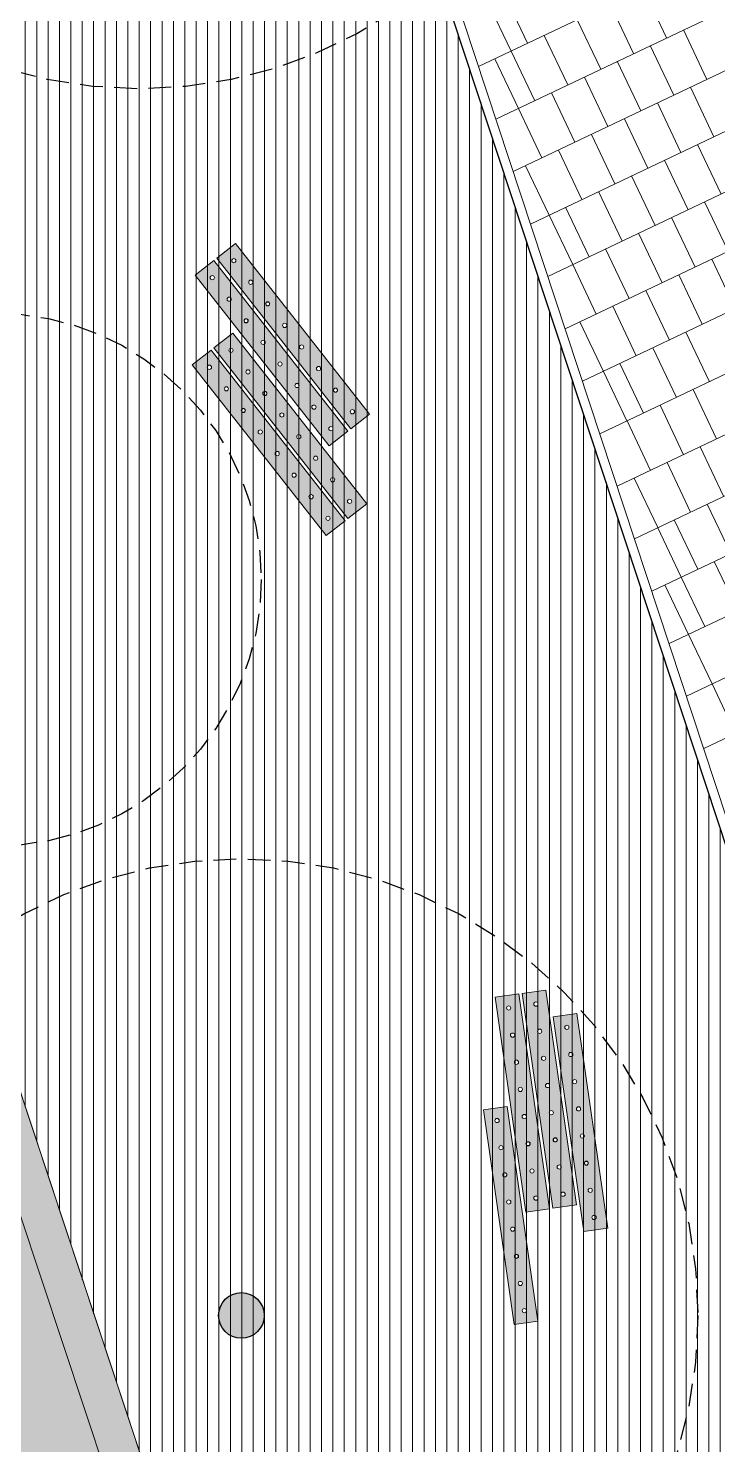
# Model space of a CAD drawing. Header units: metres. Extents: x 678805 to 1359287, y 2747329 to 5497370.
# Drawn here: x 679985.86 to 679993.41, y 2748737.97 to 2748753.47 of the extents above; entities that cross this region are included whole.
import ezdxf
from ezdxf.enums import TextEntityAlignment as Align

# ---------------------------------------------------------------- set-up
doc = ezdxf.new("R2010")
doc.units = ezdxf.units.M
doc.linetypes.add('XREF_MON_SFT_TREES$0$HIDDEN', pattern=[0.375, 0.25, -0.125])
for name, color, linetype in [('00_XREF_MON_HSC_PAVEMENT', 7, 'Continuous'), ('00_XREF_TWQ_BUILDINGS', 7, 'Continuous'), ('00_XREF_TWQ_SFT_TREES', 7, 'Continuous'), ('XREF_MON_GENERAL_LAYOUT$0$02-L-Edge Line Step -10cm', 6, 'Continuous'), ('XREF_MON_SFT_TREES$0$SL_TREE_CANOPY', 251, 'XREF_MON_SFT_TREES$0$HIDDEN'), ('XREF_MON_SFT_TREES$0$SL_TREE_TRUNK', 251, 'Continuous')]:
    doc.layers.add(name, color=color, linetype=linetype)
for name, color, linetype, true_color in [('02-L-Waterfeatures 01', 7, 'Continuous', 0x4da6ff), ('XREF_MON_HSC_PAVEMENT$0$03-TR-Pavement_12_Acrylic Paint (Double Layer)', 7, 'Continuous', 0xeddfde), ('XREF_MON_SFT_TREES$0$SL_TREE_ACACIA_NILOTICA', 7, 'Continuous', 0x264d00), ('XREF_MON_SFT_TREES$0$SL_TREE_ALBIZIA_LEBBECK', 7, 'Continuous', 0xa3a300), ('XREF_MON_SFT_TREES$0$SL_TREE_AZADIRACHTA_INDICA', 7, 'Continuous', 0x9ec82d)]:
    doc.layers.add(name, color=color, linetype=linetype, true_color=true_color)
doc.layers.add('XREF_MON_GENERAL_LAYOUT$0$02-L-Material Change', color=251, linetype='Continuous', lineweight=5)
doc.layers.add('XREF_MON_HSC_FURNITURE$0$03-PG-CBIncluded', color=8, linetype='Continuous', lineweight=5)
for name, color, linetype, lineweight, true_color in [('XREF_MON_HSC_PAVEMENT$0$02-L-Joints-Paviment_07_Precast Concrete Blocks 60X40', 7, 'Continuous', 5, 0x999999), ('XREF_MON_HSC_PAVEMENT$0$03-TR-Pavement_02_Sealed Gravel', 7, 'Continuous', 5, 0x38321e), ('XREF_MON_HSC_PAVEMENT$0$03-TR-Pavement_07_Precast Concrete Blocks 60X40', 7, 'Continuous', 5, 0x999999)]:
    doc.layers.add(name, color=color, linetype=linetype, lineweight=lineweight, true_color=true_color)
doc.layers.get('XREF_MON_SFT_TREES$0$SL_TREE_ACACIA_NILOTICA').off()
doc.layers.get('XREF_MON_SFT_TREES$0$SL_TREE_ALBIZIA_LEBBECK').off()
doc.layers.get('XREF_MON_SFT_TREES$0$SL_TREE_AZADIRACHTA_INDICA').off()
doc.styles.add('XREF_MON_GENERAL_LAYOUT$0$Standard', font='arial.ttf')

# ---------------------------------------------------------------- blocks, each defined once
blk = doc.blocks.new('XREF_MON_SFT_TREES$0$Acacia_nilotica')
h = blk.add_hatch()
h.set_pattern_fill('ANSI31', color=256, scale=0.1)
edge = h.paths.add_edge_path()
edge.add_arc((0, 0), 4, 0, 360)
at = {"layer": 'XREF_MON_SFT_TREES$0$SL_TREE_TRUNK'}
h = blk.add_hatch(color=256, dxfattribs=at)
h.dxf.hatch_style = 1
edge = h.paths.add_edge_path()
edge.add_arc((0, 0), 0.25, 0, 360)
at = {"layer": 'XREF_MON_SFT_TREES$0$SL_TREE_CANOPY', "linetype": 'XREF_MON_SFT_TREES$0$HIDDEN'}
blk.add_circle((0, 0), 4, dxfattribs=at)
at = {"layer": 'XREF_MON_SFT_TREES$0$SL_TREE_TRUNK'}
blk.add_circle((0, 0), 0.25, dxfattribs=at)
blk = doc.blocks.new('XREF_MON_SFT_TREES$0$Albizia_lebbeck')
h = blk.add_hatch()
h.set_pattern_fill('ANSI31', color=256, scale=0.1)
edge = h.paths.add_edge_path()
edge.add_arc((0, 0), 5, -25.4481, 334.5519)
at = {"layer": 'XREF_MON_SFT_TREES$0$SL_TREE_TRUNK'}
h = blk.add_hatch(color=256, dxfattribs=at)
h.dxf.hatch_style = 1
edge = h.paths.add_edge_path()
edge.add_arc((0, 0), 0.25, 0, 360)
at = {"layer": 'XREF_MON_SFT_TREES$0$SL_TREE_CANOPY', "linetype": 'XREF_MON_SFT_TREES$0$HIDDEN'}
blk.add_circle((0, 0), 5, dxfattribs=at)
at = {"layer": 'XREF_MON_SFT_TREES$0$SL_TREE_TRUNK'}
blk.add_circle((0, 0), 0.25, dxfattribs=at)
blk = doc.blocks.new('XREF_MON_SFT_TREES$0$Azadiracta.A')
h = blk.add_hatch()
h.set_pattern_fill('ANSI31', color=256, scale=0.08333)
edge = h.paths.add_edge_path()
edge.add_arc((0, 0), 2.917, 0, 360)
at = {"layer": 'XREF_MON_SFT_TREES$0$SL_TREE_TRUNK'}
h = blk.add_hatch(color=256, dxfattribs=at)
h.dxf.hatch_style = 1
edge = h.paths.add_edge_path()
edge.add_arc((0, 0), 0.208, 0, 360)
at = {"layer": 'XREF_MON_SFT_TREES$0$SL_TREE_CANOPY', "linetype": 'XREF_MON_SFT_TREES$0$HIDDEN'}
blk.add_circle((0, 0), 2.917, dxfattribs=at)
at = {"layer": 'XREF_MON_SFT_TREES$0$SL_TREE_TRUNK'}
blk.add_circle((0, 0), 0.208, dxfattribs=at)
blk = doc.blocks.new('XREF_MON_SFT_TREES')
at = {"layer": 'XREF_MON_SFT_TREES$0$SL_TREE_ACACIA_NILOTICA', "rotation": 25.44812939262281}
blk.add_blockref('XREF_MON_SFT_TREES$0$Acacia_nilotica', (679998.03, 2748734.783), dxfattribs=at)
at = {"layer": 'XREF_MON_SFT_TREES$0$SL_TREE_ALBIZIA_LEBBECK', "rotation": 25.44812939262281}
for p in [(679987.073, 2748757.811), (679988.192, 2748739.383)]:
    blk.add_blockref('XREF_MON_SFT_TREES$0$Albizia_lebbeck', p, dxfattribs=at)
at = {"layer": 'XREF_MON_SFT_TREES$0$SL_TREE_AZADIRACHTA_INDICA'}
blk.add_blockref('XREF_MON_SFT_TREES$0$Azadiracta.A', (679985.492, 2748747.438), dxfattribs=at)
blk = doc.blocks.new('XREF_MON_HSC_PAVEMENT')
at = {"layer": 'XREF_MON_HSC_PAVEMENT$0$03-TR-Pavement_02_Sealed Gravel', "linetype": 'Continuous'}
h = blk.add_hatch(dxfattribs=at)
h.set_pattern_fill('ANSI31', color=256, scale=0.0393, angle=45)
h.set_pattern_definition([(90, (652974.11672, 2717198.73223), (-0.1247775, 0), [])])
h.paths.add_polyline_path([(679968.866, 2748742.603), (679983.868, 2748747.571), (679993.107, 2748719.677), (679978.111, 2748714.692)], flags=16)
h.paths.add_polyline_path([(679998.133, 2748710.307), (680003.902, 2748713.034), (680005.419, 2748708.439), (680000.185, 2748705.967)], flags=16)
h.paths.add_polyline_path([(679963.902, 2748747.461), (679988.621, 2748759.303), (680006.998, 2748703.659), (679982.255, 2748691.885)])
at = {"layer": 'XREF_MON_HSC_PAVEMENT$0$03-TR-Pavement_12_Acrylic Paint (Double Layer)', "linetype": 'Continuous'}
h = blk.add_hatch(color=256, dxfattribs=at)
h.dxf.hatch_style = 1
h.paths.add_polyline_path([(679968.866, 2748742.603), (679983.868, 2748747.571), (679993.107, 2748719.677), (679978.111, 2748714.692)])
at = {"layer": 'XREF_MON_HSC_PAVEMENT$0$02-L-Joints-Paviment_07_Precast Concrete Blocks 60X40'}
for p, q in [((679990.888, 2748753.764), (679991.147, 2748753.223)), ((679991.225, 2748752.597), (679990.968, 2748753.138)), ((679991.561, 2748751.426), (679991.82, 2748750.886)), ((679992.156, 2748749.717), (679992.414, 2748749.175)), ((679992.751, 2748748.006), (679993.008, 2748747.465)), ((679993.089, 2748746.838), (679992.831, 2748747.38)), ((679993.347, 2748746.296), (679993.604, 2748745.755))]:
    blk.add_line(p, q, dxfattribs=at)
for points in [[(679992.592, 2748753.911), (679992.849, 2748753.369)], [(679991.327, 2748753.31), (679991.069, 2748753.852)], [(679992.23, 2748753.739), (679992.488, 2748753.197)], [(679991.869, 2748753.567), (679992.127, 2748753.025)], [(679993.289, 2748752.914), (679993.032, 2748753.456)], [(679991.508, 2748753.395), (679991.766, 2748752.853)], [(679992.928, 2748752.742), (679992.67, 2748753.284)], [(679991.147, 2748753.223), (679991.405, 2748752.681)], [(679992.567, 2748752.57), (679992.309, 2748753.112)], [(679992.206, 2748752.398), (679991.948, 2748752.94)], [(679993.109, 2748752.828), (679993.367, 2748752.286)], [(679991.845, 2748752.226), (679991.587, 2748752.768)], [(679992.748, 2748752.656), (679993.005, 2748752.114)], [(679991.484, 2748752.054), (679991.226, 2748752.596)], [(679992.386, 2748752.484), (679992.644, 2748751.942)], [(679992.025, 2748752.312), (679992.283, 2748751.77)], [(679993.445, 2748751.659), (679993.187, 2748752.201)], [(679991.664, 2748752.14), (679991.922, 2748751.598)], [(679991.303, 2748751.968), (679991.561, 2748751.427)], [(679993.084, 2748751.488), (679992.826, 2748752.029)], [(679992.723, 2748751.316), (679992.465, 2748751.858)], [(679992.361, 2748751.144), (679992.104, 2748751.686)], [(679993.264, 2748751.574), (679993.522, 2748751.032)], [(679992, 2748750.972), (679991.743, 2748751.514)], [(679992.903, 2748751.402), (679993.161, 2748750.86)], [(679992.542, 2748751.23), (679992.8, 2748750.688)], [(679992.181, 2748751.058), (679992.439, 2748750.516)], [(679991.82, 2748750.886), (679992.078, 2748750.344)], [(679993.601, 2748750.405), (679993.343, 2748750.947)], [(679993.24, 2748750.233), (679992.982, 2748750.775)], [(679992.879, 2748750.061), (679992.621, 2748750.603)], [(679992.517, 2748749.889), (679992.26, 2748750.431)], [(679992.156, 2748749.717), (679991.898, 2748750.259)], [(679993.059, 2748750.147), (679993.317, 2748749.605)], [(679992.698, 2748749.975), (679992.956, 2748749.433)], [(679992.337, 2748749.803), (679992.595, 2748749.262)], [(679993.396, 2748748.978), (679993.138, 2748749.52)], [(679993.035, 2748748.806), (679992.777, 2748749.348)], [(679992.673, 2748748.634), (679992.416, 2748749.176)], [(679993.215, 2748748.892), (679993.473, 2748748.35)], [(679992.854, 2748748.72), (679993.112, 2748748.178)], [(679992.493, 2748748.548), (679992.751, 2748748.007)], [(679993.552, 2748747.724), (679993.294, 2748748.265)], [(679993.19, 2748747.552), (679992.933, 2748748.093)], [(679993.371, 2748747.637), (679993.629, 2748747.096)], [(679993.01, 2748747.465), (679993.268, 2748746.924)], [(679993.347, 2748746.296), (679993.089, 2748746.838)]]:
    blk.add_lwpolyline(points, dxfattribs=at)
at = {"layer": 'XREF_MON_HSC_PAVEMENT$0$03-TR-Pavement_07_Precast Concrete Blocks 60X40'}
for p, q in [((679990.79, 2748753.054), (679998.191, 2748756.576)), ((679990.98, 2748752.48), (679998.449, 2748756.034)), ((679991.169, 2748751.906), (679998.708, 2748755.493)), ((679991.359, 2748751.331), (679997.337, 2748754.176)), ((679991.548, 2748750.757), (679997.595, 2748753.634)), ((679991.928, 2748749.609), (679999.742, 2748753.327)), ((679991.738, 2748750.183), (679997.853, 2748753.093)), ((679992.117, 2748749.034), (680000.001, 2748752.786)), ((679992.307, 2748748.46), (680000.259, 2748752.244)), ((679992.497, 2748747.886), (680000.518, 2748751.703)), ((679992.686, 2748747.312), (680000.776, 2748751.161)), ((679992.876, 2748746.738), (680001.035, 2748750.62)), ((679993.066, 2748746.163), (680001.293, 2748750.079)), ((679993.255, 2748745.589), (680001.552, 2748749.537))]:
    blk.add_line(p, q, dxfattribs=at)
blk = doc.blocks.new('XREF_MON_HSC_FURNITURE$0$MUGA')
at = {"true_color": 0xfcfcfc}
h = blk.add_hatch(color=7, dxfattribs=at)
h.dxf.hatch_style = 1
h.paths.add_polyline_path([(681305.146, 2750031.942), (681275.745, 2750031.974), (681275.745, 2750047.777), (681305.146, 2750047.745)])
at = {"ltscale": 0.1}
blk.add_line((681304.445, 2750032.374), (681276.445, 2750032.374), dxfattribs=at)
blk.add_lwpolyline([(681305.146, 2750031.942), (681275.745, 2750031.974), (681275.745, 2750047.777), (681305.146, 2750047.745)], close=True)
blk = doc.blocks.new('XREF_MON_HSC_FURNITURE$0$RAI_B_HL')
at = {"true_color": 0xfcfcfc}
h = blk.add_hatch(color=7, dxfattribs=at)
h.dxf.hatch_style = 1
h.paths.add_polyline_path([(2100.11, 179.356), (2100.371, 179.381), (2100.141, 181.745), (2099.88, 181.72)])
h.paths.add_polyline_path([(2100.192, 180.104, -1), (2100.146, 180.1, -1)], flags=16)
h.paths.add_polyline_path([(2100.189, 180.104, -1), (2100.149, 180.1, -1)], flags=0)
h.paths.add_polyline_path([(2100.117, 180.399, -1), (2100.163, 180.403, -1)], flags=16)
h.paths.add_polyline_path([(2100.221, 179.805, -1), (2100.175, 179.801, -1)], flags=16)
h.paths.add_polyline_path([(2100.088, 180.698, -1), (2100.134, 180.702, -1)], flags=16)
h.paths.add_polyline_path([(2100.25, 179.506, -1), (2100.204, 179.502, -1)], flags=16)
h.paths.add_polyline_path([(2100.059, 180.997, -1), (2100.105, 181.001, -1)], flags=16)
h.paths.add_polyline_path([(2100.03, 181.296, -1), (2100.076, 181.3, -1)], flags=16)
h.paths.add_polyline_path([(2100.001, 181.595, -1), (2100.047, 181.599, -1)], flags=16)
h = blk.add_hatch(color=7, dxfattribs=at)
h.dxf.hatch_style = 1
h.paths.add_polyline_path([(2100.409, 179.385), (2100.67, 179.41), (2100.44, 181.774), (2100.179, 181.749)])
h.paths.add_polyline_path([(2100.491, 180.133, -1), (2100.445, 180.129, -1)], flags=16)
h.paths.add_polyline_path([(2100.488, 180.133, -1), (2100.448, 180.129, -1)], flags=0)
h.paths.add_polyline_path([(2100.416, 180.428, -1), (2100.462, 180.432, -1)], flags=16)
h.paths.add_polyline_path([(2100.52, 179.834, -1), (2100.474, 179.83, -1)], flags=16)
h.paths.add_polyline_path([(2100.387, 180.727, -1), (2100.433, 180.731, -1)], flags=16)
h.paths.add_polyline_path([(2100.549, 179.536, -1), (2100.503, 179.531, -1)], flags=16)
h.paths.add_polyline_path([(2100.358, 181.026, -1), (2100.404, 181.03, -1)], flags=16)
h.paths.add_polyline_path([(2100.329, 181.325, -1), (2100.375, 181.329, -1)], flags=16)
h.paths.add_polyline_path([(2100.3, 181.624, -1), (2100.346, 181.628, -1)], flags=16)
for points in [[(2100.11, 179.356), (2100.371, 179.381), (2100.141, 181.745), (2099.88, 181.72), (2100.11, 179.356)], [(2100.409, 179.385), (2100.67, 179.41), (2100.44, 181.774), (2100.179, 181.749), (2100.409, 179.385)]]:
    blk.add_lwpolyline(points, close=True)
for centre, radius in [((2100.024, 181.597), 0.023), ((2100.323, 181.626), 0.023), ((2100.053, 181.298), 0.023), ((2100.352, 181.327), 0.023), ((2100.082, 180.999), 0.023), ((2100.381, 181.028), 0.023), ((2100.111, 180.7), 0.023), ((2100.41, 180.729), 0.023), ((2100.14, 180.401), 0.023), ((2100.439, 180.43), 0.023), ((2100.169, 180.102), 0.023), ((2100.169, 180.102), 0.02), ((2100.468, 180.131), 0.023), ((2100.468, 180.131), 0.02), ((2100.497, 179.832), 0.023), ((2100.198, 179.803), 0.023), ((2100.526, 179.533), 0.023), ((2100.227, 179.504), 0.023)]:
    blk.add_circle(centre, radius)
blk = doc.blocks.new('XREF_MON_HSC_FURNITURE$0$RAI_B')
at = {"rotation": 324.4534980158393}
blk.add_blockref('XREF_MON_HSC_FURNITURE$0$RAI_B_HL', (-1815.645, 1074.162), dxfattribs=at)
blk = doc.blocks.new('XREF_MON_HSC_FURNITURE$0$RAI_A_HL')
at = {"true_color": 0xfcfcfc}
h = blk.add_hatch(color=7, dxfattribs=at)
h.dxf.hatch_style = 1
h.paths.add_polyline_path([(2094.887, 181.547), (2094.776, 181.785), (2092.625, 180.778), (2092.736, 180.541)])
h.paths.add_polyline_path([(2094.154, 181.374, -1), (2094.174, 181.333, -1)], flags=16)
h.paths.add_polyline_path([(2094.156, 181.372, -1), (2094.173, 181.335, -1)], flags=0)
h.paths.add_polyline_path([(2093.902, 181.205, -1), (2093.882, 181.247, -1)], flags=16)
h.paths.add_polyline_path([(2094.426, 181.502, -1), (2094.446, 181.46, -1)], flags=16)
h.paths.add_polyline_path([(2093.63, 181.078, -1), (2093.61, 181.12, -1)], flags=16)
h.paths.add_polyline_path([(2094.699, 181.629, -1), (2094.718, 181.587, -1)], flags=16)
h.paths.add_polyline_path([(2093.358, 180.951, -1), (2093.338, 180.993, -1)], flags=16)
h.paths.add_polyline_path([(2093.086, 180.824, -1), (2093.066, 180.865, -1)], flags=16)
h.paths.add_polyline_path([(2092.813, 180.696, -1), (2092.794, 180.738, -1)], flags=16)
h = blk.add_hatch(color=7, dxfattribs=at)
h.dxf.hatch_style = 1
h.paths.add_polyline_path([(2094.742, 181.148), (2094.631, 181.385), (2092.48, 180.379), (2092.591, 180.141)])
h.paths.add_polyline_path([(2094.01, 180.975, -1), (2094.029, 180.933, -1)], flags=16)
h.paths.add_polyline_path([(2094.011, 180.972, -1), (2094.028, 180.936, -1)], flags=0)
h.paths.add_polyline_path([(2093.757, 180.806, -1), (2093.737, 180.848, -1)], flags=16)
h.paths.add_polyline_path([(2094.282, 181.102, -1), (2094.301, 181.061, -1)], flags=16)
h.paths.add_polyline_path([(2093.485, 180.679, -1), (2093.465, 180.721, -1)], flags=16)
h.paths.add_polyline_path([(2094.554, 181.23, -1), (2094.573, 181.188, -1)], flags=16)
h.paths.add_polyline_path([(2093.213, 180.552, -1), (2093.193, 180.593, -1)], flags=16)
h.paths.add_polyline_path([(2092.941, 180.424, -1), (2092.921, 180.466, -1)], flags=16)
h.paths.add_polyline_path([(2092.669, 180.297, -1), (2092.649, 180.339, -1)], flags=16)
h = blk.add_hatch(color=7, dxfattribs=at)
h.dxf.hatch_style = 1
h.paths.add_polyline_path([(2096.085, 181.113), (2095.974, 181.35), (2093.823, 180.344), (2093.934, 180.106)])
h.paths.add_polyline_path([(2095.352, 180.94, -1), (2095.372, 180.898, -1)], flags=16)
h.paths.add_polyline_path([(2095.354, 180.937, -1), (2095.371, 180.901, -1)], flags=0)
h.paths.add_polyline_path([(2095.1, 180.771, -1), (2095.08, 180.813, -1)], flags=16)
h.paths.add_polyline_path([(2095.624, 181.067, -1), (2095.644, 181.026, -1)], flags=16)
h.paths.add_polyline_path([(2094.828, 180.644, -1), (2094.808, 180.686, -1)], flags=16)
h.paths.add_polyline_path([(2095.897, 181.195, -1), (2095.916, 181.153, -1)], flags=16)
h.paths.add_polyline_path([(2094.556, 180.517, -1), (2094.536, 180.558, -1)], flags=16)
h.paths.add_polyline_path([(2094.284, 180.389, -1), (2094.264, 180.431, -1)], flags=16)
h.paths.add_polyline_path([(2094.011, 180.262, -1), (2093.992, 180.304, -1)], flags=16)
h = blk.add_hatch(color=7, dxfattribs=at)
h.dxf.hatch_style = 1
h.paths.add_polyline_path([(2094.87, 180.876), (2094.758, 181.113), (2092.607, 180.107), (2092.718, 179.869)])
h.paths.add_polyline_path([(2094.137, 180.703, -1), (2094.156, 180.661, -1)], flags=16)
h.paths.add_polyline_path([(2094.138, 180.7, -1), (2094.155, 180.664, -1)], flags=0)
h.paths.add_polyline_path([(2093.884, 180.534, -1), (2093.865, 180.576, -1)], flags=16)
h.paths.add_polyline_path([(2094.409, 180.83, -1), (2094.428, 180.789, -1)], flags=16)
h.paths.add_polyline_path([(2093.612, 180.407, -1), (2093.593, 180.448, -1)], flags=16)
h.paths.add_polyline_path([(2094.681, 180.958, -1), (2094.7, 180.916, -1)], flags=16)
h.paths.add_polyline_path([(2093.34, 180.28, -1), (2093.321, 180.321, -1)], flags=16)
h.paths.add_polyline_path([(2093.068, 180.152, -1), (2093.048, 180.194, -1)], flags=16)
h.paths.add_polyline_path([(2092.796, 180.025, -1), (2092.776, 180.067, -1)], flags=16)
for points in [[(2094.887, 181.547), (2094.776, 181.785), (2092.625, 180.778), (2092.736, 180.541), (2094.887, 181.547)], [(2094.742, 181.148), (2094.631, 181.385), (2092.48, 180.379), (2092.591, 180.141), (2094.742, 181.148)], [(2096.085, 181.113), (2095.974, 181.35), (2093.823, 180.344), (2093.934, 180.106), (2096.085, 181.113)], [(2094.87, 180.876), (2094.758, 181.113), (2092.607, 180.107), (2092.718, 179.869), (2094.87, 180.876)]]:
    blk.add_lwpolyline(points, close=True)
for centre, radius in [((2094.708, 181.608), 0.023), ((2094.436, 181.481), 0.023), ((2093.892, 181.226), 0.023), ((2094.164, 181.354), 0.023), ((2094.164, 181.354), 0.02), ((2093.62, 181.099), 0.023), ((2094.291, 181.082), 0.023), ((2094.563, 181.209), 0.023), ((2095.906, 181.174), 0.023), ((2093.348, 180.972), 0.023), ((2094.019, 180.954), 0.023), ((2094.019, 180.954), 0.02), ((2094.691, 180.937), 0.023), ((2095.362, 180.919), 0.023), ((2095.362, 180.919), 0.02), ((2095.634, 181.046), 0.023), ((2093.076, 180.845), 0.023), ((2093.747, 180.827), 0.023), ((2094.419, 180.809), 0.023), ((2095.09, 180.792), 0.023), ((2092.804, 180.717), 0.023), ((2093.475, 180.7), 0.023), ((2094.147, 180.682), 0.023), ((2094.147, 180.682), 0.02), ((2094.818, 180.665), 0.023), ((2093.203, 180.572), 0.023), ((2093.874, 180.555), 0.023), ((2094.546, 180.537), 0.023), ((2092.659, 180.318), 0.023), ((2092.931, 180.445), 0.023), ((2093.33, 180.3), 0.023), ((2093.602, 180.428), 0.023), ((2094.274, 180.41), 0.023), ((2093.058, 180.173), 0.023), ((2094.002, 180.283), 0.023), ((2092.786, 180.046), 0.023)]:
    blk.add_circle(centre, radius)
blk = doc.blocks.new('XREF_MON_HSC_FURNITURE$0$RAI_A')
at = {"rotation": 174.9313728525879}
blk.add_blockref('XREF_MON_HSC_FURNITURE$0$RAI_A_HL', (2102.872, -5.018), dxfattribs=at)
blk = doc.blocks.new('XREF_MON_HSC_FURNITURE')
at = {"layer": 'XREF_MON_HSC_FURNITURE$0$03-PG-CBIncluded'}
for name, p, rotation in [('XREF_MON_HSC_FURNITURE$0$RAI_B', (679987.922, 2748748.364), 248.1529998916486), ('XREF_MON_HSC_FURNITURE$0$RAI_B', (679987.891, 2748747.383), 248.1529998916486), ('XREF_MON_HSC_FURNITURE$0$MUGA', (3504523.64, 2969716.881), 108.3877978591092), ('XREF_MON_HSC_FURNITURE$0$RAI_A', (679991.158, 2748740.327), 78.14046019542327)]:
    blk.add_blockref(name, p, dxfattribs=dict(at, rotation=rotation))
blk = doc.blocks.new('XREF_MON_GENERAL_LAYOUT')
at = {"layer": 'XREF_MON_GENERAL_LAYOUT$0$02-L-Edge Line Step -10cm'}
blk.add_lwpolyline([(680006.998, 2748703.659), (679988.621, 2748759.303)], dxfattribs=at)
at = {"layer": 'XREF_MON_GENERAL_LAYOUT$0$02-L-Material Change', "ltscale": 0.3}
blk.add_lwpolyline([(679963.716, 2748747.705), (679982.259, 2748691.554), (680007.184, 2748703.415), (679988.617, 2748759.633)], close=True, dxfattribs=at)
at = {"layer": 'XREF_MON_GENERAL_LAYOUT$0$02-L-Material Change'}
blk.add_lwpolyline([(679968.866, 2748742.603), (679983.868, 2748747.571), (679993.107, 2748719.677), (679978.111, 2748714.692)], close=True, dxfattribs=at)
at = {"style": 'XREF_MON_GENERAL_LAYOUT$0$Standard'}
for tag, rotation, p in [('604,00', 330.2643, (679905.77, 2748776.558)), ('603,00', 330.2643, (679901.861, 2748753.477)), ('600,00', 133.826, (679944.597, 2748745.153)), ('602,00', 330.2643, (679883.319, 2748738.727)), ('601,00', 117.8906, (679920.972, 2748732.87)), ('601,00', 330.2643, (679864.777, 2748723.976)), ('600,00', 40.8833, (679777.405, 2748705.444, 1.17)), ('602,00', 330.2643, (679941.275, 2748705.483)), ('601,00', 40.8833, (679701.798, 2748703.889, 1.17)), ('598,00', 62.091, (679810.267, 2748702.619)), ('600,00', 330.2643, (679877.781, 2748691.131)), ('600,00', 19.5511, (679920.444, 2748685.496)), ('601,00', 330.2643, (679934.813, 2748683.804)), ('599,00', 330.2643, (679854.567, 2748679.061)), ('600,00', 88.3928, (679743.913, 2748675.572)), ('599,00', 20.6086, (679924.26, 2748675.216)), ('601,00', 88.3928, (679728.035, 2748671.318, -2)), ('602,00', 88.3928, (679711.826, 2748665.966, -1)), ('603,00', 88.3928, (679695.615, 2748660.611)), ('599,00', 40.8833, (679788.807, 2748655.829, 1.17)), ('601,00', 40.8833, (679627.612, 2748644.603, 1.17)), ('603,00', 41.7058, (679702.499, 2748628.484, 1.17)), ('600,00', 40.8833, (679645.925, 2748597.926, 1.17)), ('599,00', 34.2277, (679673.574, 2748555.136, 5.34))]:
    blk.add_attdef(tag, text='', height=1, rotation=rotation, dxfattribs=at).set_placement(p, align=Align.MIDDLE)
at = {"ltscale": 0.3, "style": 'XREF_MON_GENERAL_LAYOUT$0$Standard'}
for tag, rotation, p in [('603,50', 330.2643, (679911.501, 2748760.57)), ('602,50', 330.2643, (679892.865, 2748745.846)), ('600,50', 133.826, (679933.048, 2748738.729)), ('601,50', 330.2643, (679873.581, 2748731.671)), ('601,50', 101.2857, (679909.522, 2748726.945)), ('602,50', 330.2643, (679948.625, 2748713.86)), ('600,50', 39.606, (679743.243, 2748706.971)), ('600,50', 330.2643, (679880.266, 2748702.726)), ('600,50', 17.3537, (679917.615, 2748690.554)), ('599,50', 330.2643, (679867.197, 2748684.716)), ('599,50', 18.8944, (679921.71, 2748680.578)), ('599,50', 39.606, (679778.991, 2748677.241)), ('600,50', 88.3928, (679735.925, 2748673.586)), ('601,50', 88.3928, (679719.906, 2748668.581)), ('602,50', 88.3928, (679703.474, 2748663.452)), ('598,50', 330.2643, (679861.765, 2748662.397)), ('601,50', 39.606, (679610.513, 2748662.061)), ('600,00', 41.7058, (679752.308, 2748637.685)), ('601,00', 41.7058, (679736.044, 2748634.538)), ('599,00', 35.0835, (679763.043, 2748634.415, 1.17)), ('602,00', 41.7058, (679720.174, 2748633.096, 1.17)), ('600,00', 35.0835, (679747.063, 2748629.903, 1.17)), ('601,00', 35.0835, (679731.246, 2748625.239, 1.17)), ('600,50', 39.606, (679636.92, 2748621.339)), ('602,00', 35.0835, (679715.4, 2748620.639, 1.17)), ('599,50', 28.7604, (679659.482, 2748574.323))]:
    blk.add_attdef(tag, text='', height=1, rotation=rotation, dxfattribs=at).set_placement(p, align=Align.MIDDLE)

msp = doc.modelspace()

# ---------------------------------------------------------------- block references
at = {"layer": '00_XREF_MON_HSC_PAVEMENT'}
msp.add_blockref('XREF_MON_HSC_PAVEMENT', (0, 0), dxfattribs=at)
at = {"layer": '00_XREF_TWQ_BUILDINGS'}
msp.add_blockref('XREF_MON_HSC_FURNITURE', (0, 0), dxfattribs=at)
at = {"layer": '00_XREF_TWQ_SFT_TREES'}
msp.add_blockref('XREF_MON_SFT_TREES', (0, 0), dxfattribs=at)
at = {"layer": '02-L-Waterfeatures 01', "color": 18, "true_color": 0x000000}
msp.add_blockref('XREF_MON_GENERAL_LAYOUT', (0, 0), dxfattribs=at)

doc.saveas('drawing.dxf')
